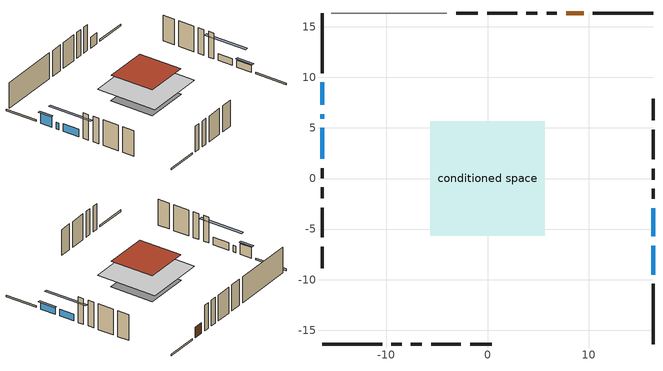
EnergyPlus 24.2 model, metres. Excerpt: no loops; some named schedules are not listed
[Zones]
conditioned space
 floor outside (Floor1 construction): -0.76,-0.76 -0.76,0.76 0.76,0.76 0.76,-0.76 z0
 floor adiabatic (AdiabaticFloorConstruction): -5.66,-5.66 -5.66,5.66 5.66,5.66 5.66,-5.66 z2.44
 floor foundation (Slab1 construction): -4.11,-4.11 -4.11,4.11 4.11,4.11 4.11,-4.11 z0
 wall outside (RimJoist1 construction): 16.37,16.37 10.42,16.37 / -16.37,-16.37 -10.42,-16.37 / -16.37,16.37 -16.37,10.42 / 16.37,-16.37 16.37,-10.42 z0:0.3
 wall outside (AdiabaticWallConstruction 1): 9.5,16.37 7.77,16.37 z0:2.03
 wall outside (AdiabaticWallConstruction): 16.37,-9.5 16.37,-6.66 z0:1.31; -16.37,9.5 -16.37,7.3 z0:2.02; -16.37,6.38 -16.37,5.93 z0:1.22; 16.37,-5.73 16.37,-2.95 z0:1.29; -16.37,5 -16.37,1.96 z0:1.41
 wall outside (Wall1 construction): 6.84,16.37 5.85,16.37 / -9.5,-16.37 -8.5,-16.37 / -16.37,1.03 -16.37,0.04 / 16.37,-2.02 16.37,-1.03 z0:4.88
 wall outside (Wall2 construction): 4.92,16.37 3.85,16.37 / -7.57,-16.37 -6.51,-16.37 / -16.37,-0.89 -16.37,-1.96 / 16.37,-0.1 16.37,0.97 z0:4.88
 wall outside (Wall3 construction): 2.92,16.37 -0.02,16.37 / -5.58,-16.37 -2.64,-16.37 / -16.37,-2.89 -16.37,-5.83 / 16.37,1.89 16.37,4.83 z0:4.88
 wall outside (Wall5 construction): -0.95,16.37 -3.08,16.37 / -1.71,-16.37 0.43,-16.37 / -16.37,-6.75 -16.37,-8.89 / 16.37,5.76 16.37,7.9 z0:4.88
 wall adiabatic (Wall7 construction): -4.01,16.37 -15.44,16.37 z0:4.88
 window (WindowConstruction): 16.37,-9.5 16.37,-6.66 z0:1.31
 window (WindowConstruction 1): -16.37,9.5 -16.37,7.3 z0:2.02
 window (WindowConstruction 4): -16.37,6.37 -16.37,5.93 z0:1.22
 window (WindowConstruction 2): 16.37,-5.73 16.37,-2.95 z0:1.29
 window (WindowConstruction 3): -16.37,5 -16.37,1.96 z0:1.41
 door (Door): 9.5,16.37 7.77,16.37 z0:2.03
 ceiling adiabatic (AdiabaticFloorConstruction): 5.66,-5.66 5.66,5.66 -5.66,5.66 -5.66,-5.66 z2.44
 roof outside (Roof1 construction): -4.04,4.04 -4.04,-4.04 4.04,-4.04 4.04,4.04 z4.88
shading: 16.37,-6.46 16.37,-9.7 16.78,-9.7 16.78,-6.46 z1.51; -16.37,7.1 -16.37,9.7 -16.78,9.7 -16.78,7.1 z2.23; 16.37,-0.31 16.37,-8.37 16.78,-8.37 16.78,-0.31 z3.93; -16.37,-0.68 -16.37,7.64 -16.78,7.64 -16.78,-0.68 z4.04
[Building]
Building 1: Terrain=Suburbs
[Site:Location]
Comox AP_BC: Latitude {deg}=49.72; Longitude {deg}=-124.9; Time Zone {hr}=-8; Elevation {m}=26; Keep Site Location Information=Yes
[Site:GroundTemperature:Shallow]
7.68431, 6.60511, 6.51868, 7.03082, 9.08677, 11.1331, 12.9072, 14.0311, 14.1265, 13.2125, 11.4836, 9.50004
[Site:WaterMainsTemperature]
Calculation Method=Schedule; Temperature Schedule=mains temperature schedule
[Material] Roughness=Rough; Thermal Absorptance=0.9
Name | Thickness {m} | Conductivity {W/m-K} | Density {kg/m3} | Specific Heat {J/kg-K} | Solar Absorptance | Visible Absorptance
asphalt or fiberglass shingles | 0.00635 | 0.162714 | 1121.4 | 1465.45 | 0.4 | 0.4
concrete 4.0 in. | 0.1016 | 1.803125 | 2242.8 | 837.4 | 0.7 | 0.7
door material | 0.04445 | 0.053851 | 512.64 | 1214.23 | 0.7 | 0.7
floor covering | 0.0127 | 9.015625 | 54.468 | 1339.84 | 0.6 | 0.6
floor covering 1 | 0.0127 | 0.0433444 | 54.468 | 1339.84 | 0.6 | 0.6
floor rigid ins; wall rigid ins | 0.512978 | 0.029427 | 32.04 | 1214.23 | 0.7 | 0.7
floor stud and cavity | 0.0889 | 0.256934 | 50.32683 | 1063.81 | 0.7 | 0.7
floor stud and cavity 1 | 0.1397 | 1.75129 | 37.0049 | 1207.88 | 0.7 | 0.7
furniture material conditioned space 1 | 0.1524 | 0.115458 | 640.8 | 1214.23 | 0.6 | 0.6
gypsum board | 0.0127 | 0.160291 | 801 | 837.4 | 0.6 | 0.6
gypsum board 1 | 0.00254 | 0.160291 | 801 | 837.4 | 0.6 | 0.6
osb sheathing 0.5 in. | 0.0127 | 0.115458 | 512.64 | 1214.23 | 0.7 | 0.7
osb sheathing 0.75 in. | 0.01905 | 0.115458 | 512.64 | 1214.23 | 0.7 | 0.7
rim joist stud and cavity | 0.0508 | 0.177588 | 50.32683 | 1063.81 | 0.6 | 0.6
roof stud and cavity | 0.2032 | 0.121482 | 78.34581 | 1123.46 | 0.7 | 0.7
wall stud and cavity | 0.1397 | 0.639871 | 139.0536 | 1170.24 | 0.7 | 0.7
wall stud and cavity 1 | 0.1397 | 0.645074 | 139.0536 | 1170.24 | 0.7 | 0.7
wall stud and cavity 2 | 0.0889 | 0.360069 | 50.32683 | 1063.81 | 0.7 | 0.7
wall stud and cavity 3 | 0.1397 | 0.33197 | 139.0536 | 1170.24 | 0.7 | 0.7
wall stud and cavity 4 | 0.0889 | 0.476294 | 50.32683 | 1063.81 | 0.4 | 0.4
wall stud and cavity 5 | 0.0889 | 0.380278 | 52.3479 | 1209.89 | 0.7 | 0.7
wall stud and cavity 6 | 0.0889 | 0.391764 | 83.0341 | 1211.67 | 0.7 | 0.7
wood siding | 0.0254 | 0.102417 | 544.68 | 1172.36 | 0.4 | 0.4
wood siding 1 | 0.00254 | 0.102417 | 544.68 | 1172.36 | 0.4 | 0.4
wood siding 2; wood siding 3; wood siding 4 | 0.0254 | 0.102417 | 544.68 | 1172.36 | 0.7 | 0.7
[WindowMaterial:SimpleGlazingSystem]
Name | U-Factor {W/m2-K} | Solar Heat Gain Coefficient
WindowMaterial | 2.909975 | 0.68
WindowMaterial 1 | 3.31538 | 0.72
WindowMaterial 2 | 2.91168 | 0.67
WindowMaterial 3 | 3.53228 | 0.71
WindowMaterial 4 | 4.93305 | 0.61
[Construction]
AdiabaticFloorConstruction: floor stud and cavity 1, floor rigid ins, osb sheathing 0.75 in., floor covering 1
AdiabaticWallConstruction: wood siding 3, wall rigid ins, wall stud and cavity 5, gypsum board
AdiabaticWallConstruction 1: wood siding 4, wall rigid ins, wall stud and cavity 5, gypsum board
Door: door material
Floor1 construction: floor stud and cavity, floor covering
furniture construction conditioned space 1: furniture material conditioned space 1
PartitionWallConstruction: gypsum board, wall stud and cavity 6, gypsum board
RimJoist1 construction: wood siding 2, rim joist stud and cavity
Roof1 construction: asphalt or fiberglass shingles, osb sheathing 0.75 in., roof stud and cavity, gypsum board
Slab1 construction: concrete 4.0 in.
Wall1 construction: wood siding, osb sheathing 0.5 in., wall stud and cavity, gypsum board
Wall2 construction: wood siding, osb sheathing 0.5 in., wall stud and cavity 1, gypsum board
Wall3 construction: wood siding 1, wall stud and cavity 2, gypsum board 1
Wall5 construction: wood siding, osb sheathing 0.5 in., wall stud and cavity 3, gypsum board
Wall7 construction: wall stud and cavity 4, gypsum board 1
WindowConstruction: WindowMaterial
WindowConstruction 1: WindowMaterial 1
WindowConstruction 2: WindowMaterial 2
WindowConstruction 3: WindowMaterial 3
WindowConstruction 4: WindowMaterial 4
[Zone]
conditioned space: Multiplier=1; Volume {m3}=331.4; Part of Total Floor Area=Yes
[Space]
conditioned space 1: Zone=conditioned space; Volume {m3}=331.4
[SurfaceProperty:ExposedFoundationPerimeter]
Slab1: Exposed Perimeter Calculation Method=TotalExposedPerimeter; Total Exposed Perimeter {m}=24.384
[InternalMass] Zone or ZoneList=conditioned space; Space or SpaceList=conditioned space 1
Name | Construction | Surface Area {m2}
furniture mass conditioned space 1 | furniture construction conditioned space 1 | 79.1799
partition wall mass | PartitionWallConstruction | 197.95
[Lights]
interior lighting: Zone or ZoneList or Space or SpaceList=conditioned space 1; Schedule=interior lighting schedule; Design Level Calculation Method=LightingLevel; Lighting Level {W}=343.2; Return Air Fraction=0; Fraction Radiant=0.6; Fraction Visible=0.2; Fraction Replaceable=1
[People]
occupants: Zone or ZoneList or Space or SpaceList=conditioned space 1; Number of People Schedule=occupants schedule; Number of People Calculation Method=People; Number of People=3; Fraction Radiant=0.314171; Sensible Heat Fraction=0.56303; Activity Level Schedule=occupants activity schedule; Carbon Dioxide Generation Rate {m3/s-W}=0; Enable ASHRAE 55 Comfort Warnings=No; Mean Radiant Temperature Calculation Type=EnclosureAveraged
[ElectricEquipment] Zone or ZoneList or Space or SpaceList=conditioned space 1; Design Level Calculation Method=EquipmentLevel
Name | Schedule | Design Level {W} | Fraction Latent | Fraction Radiant | Fraction Lost
clothes dryer | clothes dryer schedule | 140.772 | 0.015 | 0.081 | 0.85
clothes washer | clothes washer schedule | 32.1985 | 0.03 | 0.162 | 0.7
cooking range | cooking range schedule | 208.969 | 0.08 | 0.432 | 0.2
dishwasher | dishwasher schedule | 66.8632 | 0.3 | 0.18 | 0.4
fridge | fridge schedule | 72.9452 | 0 | 0.6 | 0
mech vent house fan | mech vent house fan schedule | 0 | 0 | 0 | 1
mech vent house fan cfis | mech vent house fan cfis schedule | 0 | 0 | 0 | 0
misc plug loads | misc plug loads schedule | 494.7 | 0.045 | 0.513 | 0.1
whole house fan | Always On Discrete | 0 | 0 | 0 | 1
[OtherEquipment] Zone or ZoneList or Space or SpaceList=conditioned space 1; Design Level Calculation Method=EquipmentLevel
Name | Fuel Type | Schedule | Design Level {W} | Fraction Latent | Fraction Radiant | Fraction Lost
clothes dryer 1 | Electricity | clothes dryer schedule | 0 | 0.015 | 0.081 | 0.85
cooking range 1 | Electricity | cooking range schedule | 0 | 0.08 | 0.432 | 0.2
general water use latent | None | general water use schedule | 59.3978 | 1 | 0 | 0
general water use sensible | None | general water use schedule | -58.539 | 0 | 0.6 | 0
mech vent house fan latent load | None | Always On Discrete | 0 | 1 | 0 | 0
mech vent house fan sensible load | None | Always On Discrete | 0 | 0 | 0 | 0
water heater energy adjustment1 | Electricity | Always On Discrete | 0.01 | 0 | 0 | 1
[ZoneInfiltration:DesignFlowRate] Zone or ZoneList or Space or SpaceList=conditioned space 1; Schedule=Always On Discrete; Design Flow Rate Calculation Method=Flow/Zone; Design Flow Rate {m3/s}=0
infil flow; natural vent flow; whole house fan flow
[Foundation:Kiva]
Foundation Kiva 1: Initial Indoor Air Temperature {C}=18; Wall Height Above Grade {m}=0.1016; Wall Depth Below Slab {m}=0.2032
[Foundation:Kiva:Settings]
Soil Conductivity {W/m-K}=0.849921; Soil Density {kg/m3}=1842.3; Soil Specific Heat {J/kg-K}=418.7; Ground Solar Absorptivity=0.9; Ground Thermal Absorptivity=0.9; Ground Surface Roughness {m}=0.03; Far-Field Width {m}=40; Deep-Ground Boundary Condition=ZeroFlux; Deep-Ground Depth {m}=40; Minimum Cell Dimension {m}=0.2; Maximum Cell Growth Coefficient=3; Simulation Timestep=Timestep
[Exterior:Lights]
exterior lighting: Schedule=exterior lighting schedule; Design Level {W}=75.6
[Schedule:Day:Interval]
interior lighting schedule day: No, 01:00, 0.108182, 04:00, 0.0901515, 05:00, 0.0991667, 06:00, 0.162273, 07:00, 0.270455, 08:00, 0.342576, 10:00, 0.369621, 11:00, 0.351591, 12:00, 0.333561, 13:00, 0.324545, 14:00, 0.31553, 15:00, 0.333561, 16:00, 0.369621, 17:00, 0.450758, 18:00, 0.585985, 19:00, 0.775303, 20:00, 0.955606, 21:00, 0.991667, 22:00, 0.712197, 23:00, 0.360606, 24:00, 0.162273
interior lighting schedule day 1: No, 01:00, 0.100909, 04:00, 0.0840909, 05:00, 0.0925, 06:00, 0.151364, 07:00, 0.252273, 08:00, 0.319545, 10:00, 0.344773, 11:00, 0.327955, 12:00, 0.311136, 13:00, 0.302727, 14:00, 0.294318, 15:00, 0.311136, 16:00, 0.344773, 17:00, 0.420455, 18:00, 0.546591, 19:00, 0.723182, 20:00, 0.891364, 21:00, 0.925, 22:00, 0.664318, 23:00, 0.336364, 24:00, 0.151364
interior lighting schedule day 2: No, 01:00, 0.0927273, 04:00, 0.0772727, 05:00, 0.085, 06:00, 0.139091, 07:00, 0.231818, 08:00, 0.293636, 10:00, 0.316818, 11:00, 0.301364, 12:00, 0.285909, 13:00, 0.278182, 14:00, 0.270455, 15:00, 0.285909, 16:00, 0.316818, 17:00, 0.386364, 18:00, 0.502273, 19:00, 0.664545, 20:00, 0.819091, 21:00, 0.85, 22:00, 0.610455, 23:00, 0.309091, 24:00, 0.139091
interior lighting schedule day 3: No, 01:00, 0.0845455, 04:00, 0.0704545, 05:00, 0.0775, 06:00, 0.126818, 07:00, 0.211364, 08:00, 0.267727, 10:00, 0.288864, 11:00, 0.274773, 12:00, 0.260682, 13:00, 0.253636, 14:00, 0.246591, 15:00, 0.260682, 16:00, 0.288864, 17:00, 0.352273, 18:00, 0.457955, 19:00, 0.605909, 20:00, 0.746818, 21:00, 0.775, 22:00, 0.556591, 23:00, 0.281818, 24:00, 0.126818
interior lighting schedule day 4: No, 01:00, 0.0763636, 04:00, 0.0636364, 05:00, 0.07, 06:00, 0.114545, 07:00, 0.190909, 08:00, 0.241818, 10:00, 0.260909, 11:00, 0.248182, 12:00, 0.235455, 13:00, 0.229091, 14:00, 0.222727, 15:00, 0.235455, 16:00, 0.260909, 17:00, 0.318182, 18:00, 0.413636, 19:00, 0.547273, 20:00, 0.674545, 21:00, 0.7, 22:00, 0.502727, 23:00, 0.254545, 24:00, 0.114545
interior lighting schedule day 5: No, 01:00, 0.0727273, 04:00, 0.0606061, 05:00, 0.0666667, 06:00, 0.109091, 07:00, 0.181818, 08:00, 0.230303, 10:00, 0.248485, 11:00, 0.236364, 12:00, 0.224242, 13:00, 0.218182, 14:00, 0.212121, 15:00, 0.224242, 16:00, 0.248485, 17:00, 0.30303, 18:00, 0.393939, 19:00, 0.521212, 20:00, 0.642424, 21:00, 0.666667, 22:00, 0.478788, 23:00, 0.242424, 24:00, 0.109091
interior lighting schedule day 6: No, 01:00, 0.0745455, 04:00, 0.0621212, 05:00, 0.0683333, 06:00, 0.111818, 07:00, 0.186364, 08:00, 0.236061, 10:00, 0.254697, 11:00, 0.242273, 12:00, 0.229848, 13:00, 0.223636, 14:00, 0.217424, 15:00, 0.229848, 16:00, 0.254697, 17:00, 0.310606, 18:00, 0.403788, 19:00, 0.534242, 20:00, 0.658485, 21:00, 0.683333, 22:00, 0.490758, 23:00, 0.248485, 24:00, 0.111818
interior lighting schedule default day: No, 24:00, 0
[Schedule:Week:Daily]
interior lighting schedule Week Rule - Jan1-Jan27: interior lighting schedule day, interior lighting schedule day, interior lighting schedule day, interior lighting schedule day, interior lighting schedule day, interior lighting schedule day, interior lighting schedule day, interior lighting schedule default day, interior lighting schedule default day, interior lighting schedule default day, interior lighting schedule default day, interior lighting schedule default day
interior lighting schedule Week Rule - Jan28-Feb3: interior lighting schedule day, interior lighting schedule day, interior lighting schedule day, interior lighting schedule day, interior lighting schedule day 1, interior lighting schedule day 1, interior lighting schedule day 1, interior lighting schedule default day, interior lighting schedule default day, interior lighting schedule default day, interior lighting schedule default day, interior lighting schedule default day
interior lighting schedule Week Rule - Feb4-Feb24: interior lighting schedule day 1, interior lighting schedule day 1, interior lighting schedule day 1, interior lighting schedule day 1, interior lighting schedule day 1, interior lighting schedule day 1, interior lighting schedule day 1, interior lighting schedule default day, interior lighting schedule default day, interior lighting schedule default day, interior lighting schedule default day, interior lighting schedule default day
interior lighting schedule Week Rule - Feb25-Mar3: interior lighting schedule day 1, interior lighting schedule day 1, interior lighting schedule day 1, interior lighting schedule day 1, interior lighting schedule day 2, interior lighting schedule day 2, interior lighting schedule day 2, interior lighting schedule default day, interior lighting schedule default day, interior lighting schedule default day, interior lighting schedule default day, interior lighting schedule default day
interior lighting schedule Week Rule - Mar4-Mar31: interior lighting schedule day 2, interior lighting schedule day 2, interior lighting schedule day 2, interior lighting schedule day 2, interior lighting schedule day 2, interior lighting schedule day 2, interior lighting schedule day 2, interior lighting schedule default day, interior lighting schedule default day, interior lighting schedule default day, interior lighting schedule default day, interior lighting schedule default day
interior lighting schedule Week Rule - Apr1-Apr28: interior lighting schedule day 3, interior lighting schedule day 3, interior lighting schedule day 3, interior lighting schedule day 3, interior lighting schedule day 3, interior lighting schedule day 3, interior lighting schedule day 3, interior lighting schedule default day, interior lighting schedule default day, interior lighting schedule default day, interior lighting schedule default day, interior lighting schedule default day
interior lighting schedule Week Rule - Apr29-May5: interior lighting schedule day 3, interior lighting schedule day 3, interior lighting schedule day 4, interior lighting schedule day 4, interior lighting schedule day 4, interior lighting schedule day 4, interior lighting schedule day 4, interior lighting schedule default day, interior lighting schedule default day, interior lighting schedule default day, interior lighting schedule default day, interior lighting schedule default day
interior lighting schedule Week Rule - May6-May26: interior lighting schedule day 4, interior lighting schedule day 4, interior lighting schedule day 4, interior lighting schedule day 4, interior lighting schedule day 4, interior lighting schedule day 4, interior lighting schedule day 4, interior lighting schedule default day, interior lighting schedule default day, interior lighting schedule default day, interior lighting schedule default day, interior lighting schedule default day
interior lighting schedule Week Rule - May27-Jun2: interior lighting schedule day 4, interior lighting schedule day 4, interior lighting schedule day 4, interior lighting schedule day 4, interior lighting schedule day 4, interior lighting schedule day 5, interior lighting schedule day 5, interior lighting schedule default day, interior lighting schedule default day, interior lighting schedule default day, interior lighting schedule default day, interior lighting schedule default day
interior lighting schedule Week Rule - Jun3-Jun30: interior lighting schedule day 5, interior lighting schedule day 5, interior lighting schedule day 5, interior lighting schedule day 5, interior lighting schedule day 5, interior lighting schedule day 5, interior lighting schedule day 5, interior lighting schedule default day, interior lighting schedule default day, interior lighting schedule default day, interior lighting schedule default day, interior lighting schedule default day
interior lighting schedule Week Rule - Jul1-Jul28: interior lighting schedule day 6, interior lighting schedule day 6, interior lighting schedule day 6, interior lighting schedule day 6, interior lighting schedule day 6, interior lighting schedule day 6, interior lighting schedule day 6, interior lighting schedule default day, interior lighting schedule default day, interior lighting schedule default day, interior lighting schedule default day, interior lighting schedule default day
interior lighting schedule Week Rule - Jul29-Aug4: interior lighting schedule day 6, interior lighting schedule day 6, interior lighting schedule day 6, interior lighting schedule day 7, interior lighting schedule day 7, interior lighting schedule day 7, interior lighting schedule day 7, interior lighting schedule default day, interior lighting schedule default day, interior lighting schedule default day, interior lighting schedule default day, interior lighting schedule default day
interior lighting schedule Week Rule - Aug5-Aug25: interior lighting schedule day 7, interior lighting schedule day 7, interior lighting schedule day 7, interior lighting schedule day 7, interior lighting schedule day 7, interior lighting schedule day 7, interior lighting schedule day 7, interior lighting schedule default day, interior lighting schedule default day, interior lighting schedule default day, interior lighting schedule default day, interior lighting schedule default day
interior lighting schedule Week Rule - Aug26-Sep1: interior lighting schedule day 7, interior lighting schedule day 7, interior lighting schedule day 7, interior lighting schedule day 7, interior lighting schedule day 7, interior lighting schedule day 7, interior lighting schedule day 8, interior lighting schedule default day, interior lighting schedule default day, interior lighting schedule default day, interior lighting schedule default day, interior lighting schedule default day
interior lighting schedule Week Rule - Sep2-Sep29: interior lighting schedule day 8, interior lighting schedule day 8, interior lighting schedule day 8, interior lighting schedule day 8, interior lighting schedule day 8, interior lighting schedule day 8, interior lighting schedule day 8, interior lighting schedule default day, interior lighting schedule default day, interior lighting schedule default day, interior lighting schedule default day, interior lighting schedule default day
interior lighting schedule Week Rule - Sep30-Oct6: interior lighting schedule day 8, interior lighting schedule day 9, interior lighting schedule day 9, interior lighting schedule day 9, interior lighting schedule day 9, interior lighting schedule day 9, interior lighting schedule day 9, interior lighting schedule default day, interior lighting schedule default day, interior lighting schedule default day, interior lighting schedule default day, interior lighting schedule default day
interior lighting schedule Week Rule - Oct7-Oct27: interior lighting schedule day 9, interior lighting schedule day 9, interior lighting schedule day 9, interior lighting schedule day 9, interior lighting schedule day 9, interior lighting schedule day 9, interior lighting schedule day 9, interior lighting schedule default day, interior lighting schedule default day, interior lighting schedule default day, interior lighting schedule default day, interior lighting schedule default day
interior lighting schedule Week Rule - Oct28-Nov3: interior lighting schedule day 9, interior lighting schedule day 9, interior lighting schedule day 9, interior lighting schedule day 9, interior lighting schedule day 10, interior lighting schedule day 10, interior lighting schedule day 10, interior lighting schedule default day, interior lighting schedule default day, interior lighting schedule default day, interior lighting schedule default day, interior lighting schedule default day
interior lighting schedule Week Rule - Nov4-Nov24: interior lighting schedule day 10, interior lighting schedule day 10, interior lighting schedule day 10, interior lighting schedule day 10, interior lighting schedule day 10, interior lighting schedule day 10, interior lighting schedule day 10, interior lighting schedule default day, interior lighting schedule default day, interior lighting schedule default day, interior lighting schedule default day, interior lighting schedule default day
interior lighting schedule Week Rule - Nov25-Dec1: interior lighting schedule day 10, interior lighting schedule day 10, interior lighting schedule day 10, interior lighting schedule day 10, interior lighting schedule day 10, interior lighting schedule day 10, interior lighting schedule day 11, interior lighting schedule default day, interior lighting schedule default day, interior lighting schedule default day, interior lighting schedule default day, interior lighting schedule default day
interior lighting schedule Week Rule - Dec2-Dec31: interior lighting schedule day 11, interior lighting schedule day 11, interior lighting schedule day 11, interior lighting schedule day 11, interior lighting schedule day 11, interior lighting schedule day 11, interior lighting schedule day 11, interior lighting schedule default day, interior lighting schedule default day, interior lighting schedule default day, interior lighting schedule default day, interior lighting schedule default day
occupants schedule Week Rule - Jan1-Dec31: occupants schedule day, occupants schedule day, occupants schedule day, occupants schedule day, occupants schedule day, occupants schedule day, occupants schedule day, occupants schedule default day, occupants schedule default day, occupants schedule default day, occupants schedule default day, occupants schedule default day
clothes dryer schedule Week Rule - Jan1-Dec31: clothes dryer schedule day, clothes dryer schedule day, clothes dryer schedule day, clothes dryer schedule day, clothes dryer schedule day, clothes dryer schedule day, clothes dryer schedule day, clothes dryer schedule default day, clothes dryer schedule default day, clothes dryer schedule default day, clothes dryer schedule default day, clothes dryer schedule default day
clothes washer schedule Week Rule - Jan1-Dec31: clothes washer schedule day, clothes washer schedule day, clothes washer schedule day, clothes washer schedule day, clothes washer schedule day, clothes washer schedule day, clothes washer schedule day, clothes washer schedule default day, clothes washer schedule default day, clothes washer schedule default day, clothes washer schedule default day, clothes washer schedule default day
cooking range schedule Week Rule - Jan1-Dec31: cooking range schedule day, cooking range schedule day, cooking range schedule day, cooking range schedule day, cooking range schedule day, cooking range schedule day, cooking range schedule day, cooking range schedule default day, cooking range schedule default day, cooking range schedule default day, cooking range schedule default day, cooking range schedule default day
dishwasher schedule Week Rule - Jan1-Dec31: dishwasher schedule day, dishwasher schedule day, dishwasher schedule day, dishwasher schedule day, dishwasher schedule day, dishwasher schedule day, dishwasher schedule day, dishwasher schedule default day, dishwasher schedule default day, dishwasher schedule default day, dishwasher schedule default day, dishwasher schedule default day
misc plug loads schedule Week Rule - Jan1-Dec31: misc plug loads schedule day, misc plug loads schedule day, misc plug loads schedule day, misc plug loads schedule day, misc plug loads schedule day, misc plug loads schedule day, misc plug loads schedule day, misc plug loads schedule default day, misc plug loads schedule default day, misc plug loads schedule default day, misc plug loads schedule default day, misc plug loads schedule default day
general water use schedule Week Rule - Jan1-Dec31: general water use schedule day, general water use schedule day, general water use schedule day, general water use schedule day, general water use schedule day, general water use schedule day, general water use schedule day, general water use schedule default day, general water use schedule default day, general water use schedule default day, general water use schedule default day, general water use schedule default day
exterior lighting schedule Week Rule - Jan1-Jan27: exterior lighting schedule day, exterior lighting schedule day, exterior lighting schedule day, exterior lighting schedule day, exterior lighting schedule day, exterior lighting schedule day, exterior lighting schedule day, exterior lighting schedule default day, exterior lighting schedule default day, exterior lighting schedule default day, exterior lighting schedule default day, exterior lighting schedule default day
exterior lighting schedule Week Rule - Jan28-Feb3: exterior lighting schedule day, exterior lighting schedule day, exterior lighting schedule day, exterior lighting schedule day, exterior lighting schedule day 1, exterior lighting schedule day 1, exterior lighting schedule day 1, exterior lighting schedule default day, exterior lighting schedule default day, exterior lighting schedule default day, exterior lighting schedule default day, exterior lighting schedule default day
exterior lighting schedule Week Rule - Feb4-Feb24: exterior lighting schedule day 1, exterior lighting schedule day 1, exterior lighting schedule day 1, exterior lighting schedule day 1, exterior lighting schedule day 1, exterior lighting schedule day 1, exterior lighting schedule day 1, exterior lighting schedule default day, exterior lighting schedule default day, exterior lighting schedule default day, exterior lighting schedule default day, exterior lighting schedule default day
exterior lighting schedule Week Rule - Feb25-Mar3: exterior lighting schedule day 1, exterior lighting schedule day 1, exterior lighting schedule day 1, exterior lighting schedule day 1, exterior lighting schedule day 2, exterior lighting schedule day 2, exterior lighting schedule day 2, exterior lighting schedule default day, exterior lighting schedule default day, exterior lighting schedule default day, exterior lighting schedule default day, exterior lighting schedule default day
exterior lighting schedule Week Rule - Mar4-Mar31: exterior lighting schedule day 2, exterior lighting schedule day 2, exterior lighting schedule day 2, exterior lighting schedule day 2, exterior lighting schedule day 2, exterior lighting schedule day 2, exterior lighting schedule day 2, exterior lighting schedule default day, exterior lighting schedule default day, exterior lighting schedule default day, exterior lighting schedule default day, exterior lighting schedule default day
exterior lighting schedule Week Rule - Apr1-Apr28: exterior lighting schedule day 3, exterior lighting schedule day 3, exterior lighting schedule day 3, exterior lighting schedule day 3, exterior lighting schedule day 3, exterior lighting schedule day 3, exterior lighting schedule day 3, exterior lighting schedule default day, exterior lighting schedule default day, exterior lighting schedule default day, exterior lighting schedule default day, exterior lighting schedule default day
exterior lighting schedule Week Rule - Apr29-May5: exterior lighting schedule day 3, exterior lighting schedule day 3, exterior lighting schedule day 4, exterior lighting schedule day 4, exterior lighting schedule day 4, exterior lighting schedule day 4, exterior lighting schedule day 4, exterior lighting schedule default day, exterior lighting schedule default day, exterior lighting schedule default day, exterior lighting schedule default day, exterior lighting schedule default day
exterior lighting schedule Week Rule - May6-May26: exterior lighting schedule day 4, exterior lighting schedule day 4, exterior lighting schedule day 4, exterior lighting schedule day 4, exterior lighting schedule day 4, exterior lighting schedule day 4, exterior lighting schedule day 4, exterior lighting schedule default day, exterior lighting schedule default day, exterior lighting schedule default day, exterior lighting schedule default day, exterior lighting schedule default day
exterior lighting schedule Week Rule - May27-Jun2: exterior lighting schedule day 4, exterior lighting schedule day 4, exterior lighting schedule day 4, exterior lighting schedule day 4, exterior lighting schedule day 4, exterior lighting schedule day 5, exterior lighting schedule day 5, exterior lighting schedule default day, exterior lighting schedule default day, exterior lighting schedule default day, exterior lighting schedule default day, exterior lighting schedule default day
exterior lighting schedule Week Rule - Jun3-Jun30: exterior lighting schedule day 5, exterior lighting schedule day 5, exterior lighting schedule day 5, exterior lighting schedule day 5, exterior lighting schedule day 5, exterior lighting schedule day 5, exterior lighting schedule day 5, exterior lighting schedule default day, exterior lighting schedule default day, exterior lighting schedule default day, exterior lighting schedule default day, exterior lighting schedule default day
exterior lighting schedule Week Rule - Jul1-Jul28: exterior lighting schedule day 6, exterior lighting schedule day 6, exterior lighting schedule day 6, exterior lighting schedule day 6, exterior lighting schedule day 6, exterior lighting schedule day 6, exterior lighting schedule day 6, exterior lighting schedule default day, exterior lighting schedule default day, exterior lighting schedule default day, exterior lighting schedule default day, exterior lighting schedule default day
exterior lighting schedule Week Rule - Jul29-Aug4: exterior lighting schedule day 6, exterior lighting schedule day 6, exterior lighting schedule day 6, exterior lighting schedule day 7, exterior lighting schedule day 7, exterior lighting schedule day 7, exterior lighting schedule day 7, exterior lighting schedule default day, exterior lighting schedule default day, exterior lighting schedule default day, exterior lighting schedule default day, exterior lighting schedule default day
exterior lighting schedule Week Rule - Aug5-Aug25: exterior lighting schedule day 7, exterior lighting schedule day 7, exterior lighting schedule day 7, exterior lighting schedule day 7, exterior lighting schedule day 7, exterior lighting schedule day 7, exterior lighting schedule day 7, exterior lighting schedule default day, exterior lighting schedule default day, exterior lighting schedule default day, exterior lighting schedule default day, exterior lighting schedule default day
exterior lighting schedule Week Rule - Aug26-Sep1: exterior lighting schedule day 7, exterior lighting schedule day 7, exterior lighting schedule day 7, exterior lighting schedule day 7, exterior lighting schedule day 7, exterior lighting schedule day 7, exterior lighting schedule day 8, exterior lighting schedule default day, exterior lighting schedule default day, exterior lighting schedule default day, exterior lighting schedule default day, exterior lighting schedule default day
exterior lighting schedule Week Rule - Sep2-Sep29: exterior lighting schedule day 8, exterior lighting schedule day 8, exterior lighting schedule day 8, exterior lighting schedule day 8, exterior lighting schedule day 8, exterior lighting schedule day 8, exterior lighting schedule day 8, exterior lighting schedule default day, exterior lighting schedule default day, exterior lighting schedule default day, exterior lighting schedule default day, exterior lighting schedule default day
exterior lighting schedule Week Rule - Sep30-Oct6: exterior lighting schedule day 8, exterior lighting schedule day 9, exterior lighting schedule day 9, exterior lighting schedule day 9, exterior lighting schedule day 9, exterior lighting schedule day 9, exterior lighting schedule day 9, exterior lighting schedule default day, exterior lighting schedule default day, exterior lighting schedule default day, exterior lighting schedule default day, exterior lighting schedule default day
exterior lighting schedule Week Rule - Oct7-Oct27: exterior lighting schedule day 9, exterior lighting schedule day 9, exterior lighting schedule day 9, exterior lighting schedule day 9, exterior lighting schedule day 9, exterior lighting schedule day 9, exterior lighting schedule day 9, exterior lighting schedule default day, exterior lighting schedule default day, exterior lighting schedule default day, exterior lighting schedule default day, exterior lighting schedule default day
exterior lighting schedule Week Rule - Oct28-Nov3: exterior lighting schedule day 9, exterior lighting schedule day 9, exterior lighting schedule day 9, exterior lighting schedule day 9, exterior lighting schedule day 10, exterior lighting schedule day 10, exterior lighting schedule day 10, exterior lighting schedule default day, exterior lighting schedule default day, exterior lighting schedule default day, exterior lighting schedule default day, exterior lighting schedule default day
exterior lighting schedule Week Rule - Nov4-Nov24: exterior lighting schedule day 10, exterior lighting schedule day 10, exterior lighting schedule day 10, exterior lighting schedule day 10, exterior lighting schedule day 10, exterior lighting schedule day 10, exterior lighting schedule day 10, exterior lighting schedule default day, exterior lighting schedule default day, exterior lighting schedule default day, exterior lighting schedule default day, exterior lighting schedule default day
exterior lighting schedule Week Rule - Nov25-Dec1: exterior lighting schedule day 10, exterior lighting schedule day 10, exterior lighting schedule day 10, exterior lighting schedule day 10, exterior lighting schedule day 10, exterior lighting schedule day 10, exterior lighting schedule day 11, exterior lighting schedule default day, exterior lighting schedule default day, exterior lighting schedule default day, exterior lighting schedule default day, exterior lighting schedule default day
exterior lighting schedule Week Rule - Dec2-Dec31: exterior lighting schedule day 11, exterior lighting schedule day 11, exterior lighting schedule day 11, exterior lighting schedule day 11, exterior lighting schedule day 11, exterior lighting schedule day 11, exterior lighting schedule day 11, exterior lighting schedule default day, exterior lighting schedule default day, exterior lighting schedule default day, exterior lighting schedule default day, exterior lighting schedule default day
[Schedule:Year]
interior lighting schedule: interior lighting schedule Week Rule - Jan1-Jan27, 1, 1, 1, 27, interior lighting schedule Week Rule - Jan28-Feb3, 1, 28, 2, 3, interior lighting schedule Week Rule - Feb4-Feb24, 2, 4, 2, 24, interior lighting schedule Week Rule - Feb25-Mar3, 2, 25, 3, 3, interior lighting schedule Week Rule - Mar4-Mar31, 3, 4, 3, 31, interior lighting schedule Week Rule - Apr1-Apr28, 4, 1, 4, 28, interior lighting schedule Week Rule - Apr29-May5, 4, 29, 5, 5, interior lighting schedule Week Rule - May6-May26, 5, 6, 5, 26, interior lighting schedule Week Rule - May27-Jun2, 5, 27, 6, 2, interior lighting schedule Week Rule - Jun3-Jun30, 6, 3, 6, 30, interior lighting schedule Week Rule - Jul1-Jul28, 7, 1, 7, 28, interior lighting schedule Week Rule - Jul29-Aug4, 7, 29, 8, 4, interior lighting schedule Week Rule - Aug5-Aug25, 8, 5, 8, 25, interior lighting schedule Week Rule - Aug26-Sep1, 8, 26, 9, 1, interior lighting schedule Week Rule - Sep2-Sep29, 9, 2, 9, 29, interior lighting schedule Week Rule - Sep30-Oct6, 9, 30, 10, 6, interior lighting schedule Week Rule - Oct7-Oct27, 10, 7, 10, 27, interior lighting schedule Week Rule - Oct28-Nov3, 10, 28, 11, 3, interior lighting schedule Week Rule - Nov4-Nov24, 11, 4, 11, 24, interior lighting schedule Week Rule - Nov25-Dec1, 11, 25, 12, 1, interior lighting schedule Week Rule - Dec2-Dec31, 12, 2, 12, 31
occupants schedule: occupants schedule Week Rule - Jan1-Dec31, 1, 1, 12, 31
clothes dryer schedule: clothes dryer schedule Week Rule - Jan1-Dec31, 1, 1, 12, 31
clothes washer schedule: clothes washer schedule Week Rule - Jan1-Dec31, 1, 1, 12, 31
cooking range schedule: cooking range schedule Week Rule - Jan1-Dec31, 1, 1, 12, 31
dishwasher schedule: dishwasher schedule Week Rule - Jan1-Dec31, 1, 1, 12, 31
misc plug loads schedule: misc plug loads schedule Week Rule - Jan1-Dec31, 1, 1, 12, 31
general water use schedule: general water use schedule Week Rule - Jan1-Dec31, 1, 1, 12, 31
exterior lighting schedule: exterior lighting schedule Week Rule - Jan1-Jan27, 1, 1, 1, 27, exterior lighting schedule Week Rule - Jan28-Feb3, 1, 28, 2, 3, exterior lighting schedule Week Rule - Feb4-Feb24, 2, 4, 2, 24, exterior lighting schedule Week Rule - Feb25-Mar3, 2, 25, 3, 3, exterior lighting schedule Week Rule - Mar4-Mar31, 3, 4, 3, 31, exterior lighting schedule Week Rule - Apr1-Apr28, 4, 1, 4, 28, exterior lighting schedule Week Rule - Apr29-May5, 4, 29, 5, 5, exterior lighting schedule Week Rule - May6-May26, 5, 6, 5, 26, exterior lighting schedule Week Rule - May27-Jun2, 5, 27, 6, 2, exterior lighting schedule Week Rule - Jun3-Jun30, 6, 3, 6, 30, exterior lighting schedule Week Rule - Jul1-Jul28, 7, 1, 7, 28, exterior lighting schedule Week Rule - Jul29-Aug4, 7, 29, 8, 4, exterior lighting schedule Week Rule - Aug5-Aug25, 8, 5, 8, 25, exterior lighting schedule Week Rule - Aug26-Sep1, 8, 26, 9, 1, exterior lighting schedule Week Rule - Sep2-Sep29, 9, 2, 9, 29, exterior lighting schedule Week Rule - Sep30-Oct6, 9, 30, 10, 6, exterior lighting schedule Week Rule - Oct7-Oct27, 10, 7, 10, 27, exterior lighting schedule Week Rule - Oct28-Nov3, 10, 28, 11, 3, exterior lighting schedule Week Rule - Nov4-Nov24, 11, 4, 11, 24, exterior lighting schedule Week Rule - Nov25-Dec1, 11, 25, 12, 1, exterior lighting schedule Week Rule - Dec2-Dec31, 12, 2, 12, 31
[Schedule:Constant]
Name | Hourly Value
occupants activity schedule | 117.228
fridge schedule | 0
mech vent house fan schedule; mech vent house fan cfis schedule; Always On Discrete | 1
[Schedule:Compact]
mains temperature schedule: Through: 01/01, For: AllDays, Until: 24:00, 11.0622, Through: 01/02, For: AllDays, Until: 24:00, 11.025, Through: 01/03, For: AllDays, Until: 24:00, 10.9883, Through: 01/04, For: AllDays, Until: 24:00, 10.9522, Through: 01/05, For: AllDays, Until: 24:00, 10.9172, Through: 01/06, For: AllDays, Until: 24:00, 10.8828, Through: 01/07, For: AllDays, Until: 24:00, 10.8494, Through: 01/08, For: AllDays, Until: 24:00, 10.8167, Through: 01/09, For: AllDays, Until: 24:00, 10.7844, Through: 01/10, For: AllDays, Until: 24:00, 10.7533, Through: 01/11, For: AllDays, Until: 24:00, 10.7228, Through: 01/12, For: AllDays, Until: 24:00, 10.6933, Through: 01/13, For: AllDays, Until: 24:00, 10.6644, Through: 01/14, For: AllDays, Until: 24:00, 10.6367, Through: 01/15, For: AllDays, Until: 24:00, 10.6094, Through: 01/16, For: AllDays, Until: 24:00, 10.5833, Through: 01/17, For: AllDays, Until: 24:00, 10.5578, Through: 01/18, For: AllDays, Until: 24:00, 10.5333, Through: 01/19, For: AllDays, Until: 24:00, 10.51, Through: 01/20, For: AllDays, Until: 24:00, 10.4872, Through: 01/21, For: AllDays, Until: 24:00, 10.465, Through: 01/22, For: AllDays, Until: 24:00, 10.4439, Through: 01/23, For: AllDays, Until: 24:00, 10.4239, Through: 01/24, For: AllDays, Until: 24:00, 10.405, Through: 01/25, For: AllDays, Until: 24:00, 10.3867, Through: 01/26, For: AllDays, Until: 24:00, 10.3694, Through: 01/27, For: AllDays, Until: 24:00, 10.3528, Through: 01/28, For: AllDays, Until: 24:00, 10.3372, Through: 01/29, For: AllDays, Until: 24:00, 10.3228, Through: 01/30, For: AllDays, Until: 24:00, 10.3094, Through: 01/31, For: AllDays, Until: 24:00, 10.2967, Through: 02/01, For: AllDays, Until: 24:00, 10.285, Through: 02/02, For: AllDays, Until: 24:00, 10.2739, Through: 02/03, For: AllDays, Until: 24:00, 10.2644, Through: 02/04, For: AllDays, Until: 24:00, 10.2556, Through: 02/05, For: AllDays, Until: 24:00, 10.2472, Through: 02/06, For: AllDays, Until: 24:00, 10.2406, Through: 02/07, For: AllDays, Until: 24:00, 10.2344, Through: 02/08, For: AllDays, Until: 24:00, 10.2294, Through: 02/09, For: AllDays, Until: 24:00, 10.225, Through: 02/10, For: AllDays, Until: 24:00, 10.2222, Through: 02/11, For: AllDays, Until: 24:00, 10.22, Through: 02/12, For: AllDays, Until: 24:00, 10.2189, Through: 02/13, For: AllDays, Until: 24:00, 10.2183, Through: 02/14, For: AllDays, Until: 24:00, 10.2194, Through: 02/15, For: AllDays, Until: 24:00, 10.2211, Through: 02/16, For: AllDays, Until: 24:00, 10.2239, Through: 02/17, For: AllDays, Until: 24:00, 10.2272, Through: 02/18, For: AllDays, Until: 24:00, 10.2322, Through: 02/19, For: AllDays, Until: 24:00, 10.2378, Through: 02/20, For: AllDays, Until: 24:00, 10.2439, Through: 02/21, For: AllDays, Until: 24:00, 10.2517, Through: 02/22, For: AllDays, Until: 24:00, 10.26, Through: 02/23, For: AllDays, Until: 24:00, 10.2694, Through: 02/24, For: AllDays, Until: 24:00, 10.28, Through: 02/25, For: AllDays, Until: 24:00, 10.2911, Through: 02/26, For: AllDays, Until: 24:00, 10.3033, Through: 02/27, For: AllDays, Until: 24:00, 10.3167, Through: 02/28, For: AllDays, Until: 24:00, 10.3306, Through: 03/01, For: AllDays, Until: 24:00, 10.3456, Through: 03/02, For: AllDays, Until: 24:00, 10.3617, Through: 03/03, For: AllDays, Until: 24:00, 10.3783, Through: 03/04, For: AllDays, Until: 24:00, 10.3961, Through: 03/05, For: AllDays, Until: 24:00, 10.415, Through: 03/06, For: AllDays, Until: 24:00, 10.435, Through: 03/07, For: AllDays, Until: 24:00, 10.4556, Through: 03/08, For: AllDays, Until: 24:00, 10.4767, Through: 03/09, For: AllDays, Until: 24:00, 10.4989, Through: 03/10, For: AllDays, Until: 24:00, 10.5222, Through: 03/11, For: AllDays, Until: 24:00, 10.5467, Through: 03/12, For: AllDays, Until: 24:00, 10.5717, Through: 03/13, For: AllDays, Until: 24:00, 10.5972, Through: 03/14, For: AllDays, Until: 24:00, 10.6239, Through: 03/15, For: AllDays, Until: 24:00, 10.6517, Through: 03/16, For: AllDays, Until: 24:00, 10.68, Through: 03/17, For: AllDays, Until: 24:00, 10.7089, Through: 03/18, For: AllDays, Until: 24:00, 10.7389, Through: 03/19, For: AllDays, Until: 24:00, 10.77, Through: 03/20, For: AllDays, Until: 24:00, 10.8017, Through: 03/21, For: AllDays, Until: 24:00, 10.8339, Through: 03/22, For: AllDays, Until: 24:00, 10.8672, Through: 03/23, For: AllDays, Until: 24:00, 10.9011, Through: 03/24, For: AllDays, Until: 24:00, 10.9361, Through: 03/25, For: AllDays, Until: 24:00, 10.9717, Through: 03/26, For: AllDays, Until: 24:00, 11.0078, Through: 03/27, For: AllDays, Until: 24:00, 11.045, Through: 03/28, For: AllDays, Until: 24:00, 11.0822, Through: 03/29, For: AllDays, Until: 24:00, 11.1211, Through: 03/30, For: AllDays, Until: 24:00, 11.16, Through: 03/31, For: AllDays, Until: 24:00, 11.2, Through: 04/01, For: AllDays, Until: 24:00, 11.2406, Through: 04/02, For: AllDays, Until: 24:00, 11.2817, Through: 04/03, For: AllDays, Until: 24:00, 11.3233, Through: 04/04, For: AllDays, Until: 24:00, 11.3656, Through: 04/05, For: AllDays, Until: 24:00, 11.4089, Through: 04/06, For: AllDays, Until: 24:00, 11.4522, Through: 04/07, For: AllDays, Until: 24:00, 11.4967, Through: 04/08, For: AllDays, Until: 24:00, 11.5417, Through: 04/09, For: AllDays, Until: 24:00, 11.5872, Through: 04/10, For: AllDays, Until: 24:00, 11.6333, Through: 04/11, For: AllDays, Until: 24:00, 11.6794, Through: 04/12, For: AllDays, Until: 24:00, 11.7267, Through: 04/13, For: AllDays, Until: 24:00, 11.7744, Through: 04/14, For: AllDays, Until: 24:00, 11.8222, Through: 04/15, For: AllDays, Until: 24:00, 11.8711, Through: 04/16, For: AllDays, Until: 24:00, 11.92, Through: 04/17, For: AllDays, Until: 24:00, 11.97, Through: 04/18, For: AllDays, Until: 24:00, 12.02, Through: 04/19, For: AllDays, Until: 24:00, 12.07, Through: 04/20, For: AllDays, Until: 24:00, 12.1211, Through: 04/21, For: AllDays, Until: 24:00, 12.1722, Through: 04/22, For: AllDays, Until: 24:00, 12.2239, Through: 04/23, For: AllDays, Until: 24:00, 12.2761, Through: 04/24, For: AllDays, Until: 24:00, 12.3283, Through: 04/25, For: AllDays, Until: 24:00, 12.3811, Through: 04/26, For: AllDays, Until: 24:00, 12.4339, Through: 04/27, For: AllDays, Until: 24:00, 12.4872, Through: 04/28, For: AllDays, Until: 24:00, 12.5411, Through: 04/29, For: AllDays, Until: 24:00, 12.595, Through: 04/30, For: AllDays, Until: 24:00, 12.6489, Through: 05/01, For: AllDays, Until: 24:00, 12.7033, Through: 05/02, For: AllDays, Until: 24:00, 12.7583, Through: 05/03, For: AllDays, Until: 24:00, 12.8133, Through: 05/04, For: AllDays, Until: 24:00, 12.8683, Through: 05/05, For: AllDays, Until: 24:00, 12.9233, Through: 05/06, For: AllDays, Until: 24:00, 12.9789, Through: 05/07, For: AllDays, Until: 24:00, 13.0344, Through: 05/08, For: AllDays, Until: 24:00, 13.09, Through: 05/09, For: AllDays, Until: 24:00, 13.1461, Through: 05/10, For: AllDays, Until: 24:00, 13.2017, Through: 05/11, For: AllDays, Until: 24:00, 13.2578, Through: 05/12, For: AllDays, Until: 24:00, 13.3139, Through: 05/13, For: AllDays, Until: 24:00, 13.37, Through: 05/14, For: AllDays, Until: 24:00, 13.4261, Through: 05/15, For: AllDays, Until: 24:00, 13.4822, Through: 05/16, For: AllDays, Until: 24:00, 13.5389, Through: 05/17, For: AllDays, Until: 24:00, 13.595, Through: 05/18, For: AllDays, Until: 24:00, 13.6511, Through: 05/19, For: AllDays, Until: 24:00, 13.7072, Through: 05/20, For: AllDays, Until: 24:00, 13.7628, Through: 05/21, For: AllDays, Until: 24:00, 13.8189, Through: 05/22, For: AllDays, Until: 24:00, 13.875, Through: 05/23, For: AllDays, Until: 24:00, 13.9306, Through: 05/24, For: AllDays, Until: 24:00, 13.9861, Through: 05/25, For: AllDays, Until: 24:00, 14.0417, Through: 05/26, For: AllDays, Until: 24:00, 14.0967, Through: 05/27, For: AllDays, Until: 24:00, 14.1517, Through: 05/28, For: AllDays, Until: 24:00, 14.2067, Through: 05/29, For: AllDays, Until: 24:00, 14.2611, Through: 05/30, For: AllDays, Until: 24:00, 14.3156, Through: 05/31, For: AllDays, Until: 24:00, 14.37, Through: 06/01, For: AllDays, Until: 24:00, 14.4239, Through: 06/02, For: AllDays, Until: 24:00, 14.4778, Through: 06/03, For: AllDays, Until: 24:00, 14.5311, Through: 06/04, For: AllDays, Until: 24:00, 14.5839, Through: 06/05, For: AllDays, Until: 24:00, 14.6367, Through: 06/06, For: AllDays, Until: 24:00, 14.6889, Through: 06/07, For: AllDays, Until: 24:00, 14.7411, Through: 06/08, For: AllDays, Until: 24:00, 14.7928, Through: 06/09, For: AllDays, Until: 24:00, 14.8439, Through: 06/10, For: AllDays, Until: 24:00, 14.895, Through: 06/11, For: AllDays, Until: 24:00, 14.9456, Through: 06/12, For: AllDays, Until: 24:00, 14.9956, Through: 06/13, For: AllDays, Until: 24:00, 15.045, Through: 06/14, For: AllDays, Until: 24:00, 15.0939, Through: 06/15, For: AllDays, Until: 24:00, 15.1428, Through: 06/16, For: AllDays, Until: 24:00, 15.1906, Through: 06/17, For: AllDays, Until: 24:00, 15.2383, Through: 06/18, For: AllDays, Until: 24:00, 15.2856, Through: 06/19, For: AllDays, Until: 24:00, 15.3322, Through: 06/20, For: AllDays, Until: 24:00, 15.3778, Through: 06/21, For: AllDays, Until: 24:00, 15.4233, Through: 06/22, For: AllDays, Until: 24:00, 15.4683, Through: 06/23, For: AllDays, Until: 24:00, 15.5128, Through: 06/24, For: AllDays, Until: 24:00, 15.5561, Through: 06/25, For: AllDays, Until: 24:00, 15.5994, Through: 06/26, For: AllDays, Until: 24:00, 15.6417, Through: 06/27, For: AllDays, Until: 24:00, 15.6839, Through: 06/28, For: AllDays, Until: 24:00, 15.725, Through: 06/29, For: AllDays, Until: 24:00, 15.7656, Through: 06/30, For: AllDays, Until: 24:00, 15.805, Through: 07/01, For: AllDays, Until: 24:00, 15.8444, Through: 07/02, For: AllDays, Until: 24:00, 15.8828, Through: 07/03, For: AllDays, Until: 24:00, 15.9206, Through: 07/04, For: AllDays, Until: 24:00, 15.9572, Through: 07/05, For: AllDays, Until: 24:00, 15.9939, Through: 07/06, For: AllDays, Until: 24:00, 16.0294, Through: 07/07, For: AllDays, Until: 24:00, 16.0639, Through: 07/08, For: AllDays, Until: 24:00, 16.0983, Through: 07/09, For: AllDays, Until: 24:00, 16.1311, Through: 07/10, For: AllDays, Until: 24:00, 16.1639, Through: 07/11, For: AllDays, Until: 24:00, 16.1956, Through: 07/12, For: AllDays, Until: 24:00, 16.2261, Through: 07/13, For: AllDays, Until: 24:00, 16.2561, Through: 07/14, For: AllDays, Until: 24:00, 16.2856, Through: 07/15, For: AllDays, Until: 24:00, 16.3139, Through: 07/16, For: AllDays, Until: 24:00, 16.3417, Through: 07/17, For: AllDays, Until: 24:00, 16.3683, Through: 07/18, For: AllDays, Until: 24:00, 16.3939, Through: 07/19, For: AllDays, Until: 24:00, 16.4189, Through: 07/20, For: AllDays, Until: 24:00, 16.4433, Through: 07/21, For: AllDays, Until: 24:00, 16.4661, Through: 07/22, For: AllDays, Until: 24:00, 16.4889, Through: 07/23, For: AllDays, Until: 24:00, 16.51, Through: 07/24, For: AllDays, Until: 24:00, 16.5306, Through: 07/25, For: AllDays, Until: 24:00, 16.5506, Through: 07/26, For: AllDays, Until: 24:00, 16.5694, Through: 07/27, For: AllDays, Until: 24:00, 16.5872, Through: 07/28, For: AllDays, Until: 24:00, 16.6039, Through: 07/29, For: AllDays, Until: 24:00, 16.62, Through: 07/30, For: AllDays, Until: 24:00, 16.635, Through: 07/31, For: AllDays, Until: 24:00, 16.6494, Through: 08/01, For: AllDays, Until: 24:00, 16.6622, Through: 08/02, For: AllDays, Until: 24:00, 16.6744, Through: 08/03, For: AllDays, Until: 24:00, 16.6861, Through: 08/04, For: AllDays, Until: 24:00, 16.6961, Through: 08/05, For: AllDays, Until: 24:00, 16.7056, Through: 08/06, For: AllDays, Until: 24:00, 16.7144, Through: 08/07, For: AllDays, Until: 24:00, 16.7217, Through: 08/08, For: AllDays, Until: 24:00, 16.7283, Through: 08/09, For: AllDays, Until: 24:00, 16.7339, Through: 08/10, For: AllDays, Until: 24:00, 16.7383, Through: 08/11, For: AllDays, Until: 24:00, 16.7422, Through: 08/12, For: AllDays, Until: 24:00, 16.745, Through: 08/13, For: AllDays, Until: 24:00, 16.7467, Through: 08/14, For: AllDays, Until: 24:00, 16.7472, Through: 08/15, For: AllDays, Until: 24:00, 16.7472, Through: 08/16, For: AllDays, Until: 24:00, 16.7461, Through: 08/17, For: AllDays, Until: 24:00, 16.7439, Through: 08/18, For: AllDays, Until: 24:00, 16.7406, Through: 08/19, For: AllDays, Until: 24:00, 16.7367, Through: 08/20, For: AllDays, Until: 24:00, 16.7317, Through: 08/21, For: AllDays, Until: 24:00, 16.7256, Through: 08/22, For: AllDays, Until: 24:00, 16.7189, Through: 08/23, For: AllDays, Until: 24:00, 16.7106, Through: 08/24, For: AllDays, Until: 24:00, 16.7017, Through: 08/25, For: AllDays, Until: 24:00, 16.6922, Through: 08/26, For: AllDays, Until: 24:00, 16.6811, Through: 08/27, For: AllDays, Until: 24:00, 16.6694, Through: 08/28, For: AllDays, Until: 24:00, 16.6567, Through: 08/29, For: AllDays, Until: 24:00, 16.6433, Through: 08/30, For: AllDays, Until: 24:00, 16.6289, Through: 08/31, For: AllDays, Until: 24:00, 16.6133, Through: 09/01, For: AllDays, Until: 24:00, 16.5967, Through: 09/02, For: AllDays, Until: 24:00, 16.5794, Through: 09/03, For: AllDays, Until: 24:00, 16.5611, Through: 09/04, For: AllDays, Until: 24:00, 16.5422, Through: 09/05, For: AllDays, Until: 24:00, 16.5222, Through: 09/06, For: AllDays, Until: 24:00, 16.5011, Through: 09/07, For: AllDays, Until: 24:00, 16.4794, Through: 09/08, For: AllDays, Until: 24:00, 16.4567, Through: 09/09, For: AllDays, Until: 24:00, 16.4328, Through: 09/10, For: AllDays, Until: 24:00, 16.4083, Through: 09/11, For: AllDays, Until: 24:00, 16.3833, Through: 09/12, For: AllDays, Until: 24:00, 16.3567, Through: 09/13, For: AllDays, Until: 24:00, 16.33, Through: 09/14, For: AllDays, Until: 24:00, 16.3017, Through: 09/15, For: AllDays, Until: 24:00, 16.2733, Through: 09/16, For: AllDays, Until: 24:00, 16.2433, Through: 09/17, For: AllDays, Until: 24:00, 16.2133, Through: 09/18, For: AllDays, Until: 24:00, 16.1822, Through: 09/19, For: AllDays, Until: 24:00, 16.15, Through: 09/20, For: AllDays, Until: 24:00, 16.1172, Through: 09/21, For: AllDays, Until: 24:00, 16.0839, Through: 09/22, For: AllDays, Until: 24:00, 16.0494, Through: 09/23, For: AllDays, Until: 24:00, 16.0144, Through: 09/24, For: AllDays, Until: 24:00, 15.9783, Through: 09/25, For: AllDays, Until: 24:00, 15.9417, Through: 09/26, For: AllDays, Until: 24:00, 15.9044, Through: 09/27, For: AllDays, Until: 24:00, 15.8667, Through: 09/28, For: AllDays, Until: 24:00, 15.8278, Through: 09/29, For: AllDays, Until: 24:00, 15.7883, Through: 09/30, For: AllDays, Until: 24:00, 15.7483, Through: 10/01, For: AllDays, Until: 24:00, 15.7072, Through: 10/02, For: AllDays, Until: 24:00, 15.6661, Through: 10/03, For: AllDays, Until: 24:00, 15.6239, Through: 10/04, For: AllDays, Until: 24:00, 15.5811, Through: 10/05, For: AllDays, Until: 24:00, 15.5378, Through: 10/06, For: AllDays, Until: 24:00, 15.4939, Through: 10/07, For: AllDays, Until: 24:00, 15.4494, Through: 10/08, For: AllDays, Until: 24:00, 15.4039, Through: 10/09, For: AllDays, Until: 24:00, 15.3583, Through: 10/10, For: AllDays, Until: 24:00, 15.3122, Through: 10/11, For: AllDays, Until: 24:00, 15.2656, Through: 10/12, For: AllDays, Until: 24:00, 15.2183, Through: 10/13, For: AllDays, Until: 24:00, 15.17, Through: 10/14, For: AllDays, Until: 24:00, 15.1217, Through: 10/15, For: AllDays, Until: 24:00, 15.0733, Through: 10/16, For: AllDays, Until: 24:00, 15.0239, Through: 10/17, For: AllDays, Until: 24:00, 14.9739, Through: 10/18, For: AllDays, Until: 24:00, 14.9239, Through: 10/19, For: AllDays, Until: 24:00, 14.8733, Through: 10/20, For: AllDays, Until: 24:00, 14.8222, Through: 10/21, For: AllDays, Until: 24:00, 14.7706, Through: 10/22, For: AllDays, Until: 24:00, 14.7189, Through: 10/23, For: AllDays, Until: 24:00, 14.6667, Through: 10/24, For: AllDays, Until: 24:00, 14.6144, Through: 10/25, For: AllDays, Until: 24:00, 14.5611, Through: 10/26, For: AllDays, Until: 24:00, 14.5083, Through: 10/27, For: AllDays, Until: 24:00, 14.4544, Through: 10/28, For: AllDays, Until: 24:00, 14.4011, Through: 10/29, For: AllDays, Until: 24:00, 14.3467, Through: 10/30, For: AllDays, Until: 24:00, 14.2928, Through: 10/31, For: AllDays, Until: 24:00, 14.2378, Through: 11/01, For: AllDays, Until: 24:00, 14.1833, Through: 11/02, For: AllDays, Until: 24:00, 14.1283, Through: 11/03, For: AllDays, Until: 24:00, 14.0733, Through: 11/04, For: AllDays, Until: 24:00, 14.0178, Through: 11/05, For: AllDays, Until: 24:00, 13.9622, Through: 11/06, For: AllDays, Until: 24:00, 13.9067, Through: 11/07, For: AllDays, Until: 24:00, 13.8511, Through: 11/08, For: AllDays, Until: 24:00, 13.795, Through: 11/09, For: AllDays, Until: 24:00, 13.7389, Through: 11/10, For: AllDays, Until: 24:00, 13.6828, Through: 11/11, For: AllDays, Until: 24:00, 13.6272, Through: 11/12, For: AllDays, Until: 24:00, 13.5706, Through: 11/13, For: AllDays, Until: 24:00, 13.5144, Through: 11/14, For: AllDays, Until: 24:00, 13.4583, Through: 11/15, For: AllDays, Until: 24:00, 13.4022, Through: 11/16, For: AllDays, Until: 24:00, 13.3461, Through: 11/17, For: AllDays, Until: 24:00, 13.29, Through: 11/18, For: AllDays, Until: 24:00, 13.2339, Through: 11/19, For: AllDays, Until: 24:00, 13.1778, Through: 11/20, For: AllDays, Until: 24:00, 13.1222, Through: 11/21, For: AllDays, Until: 24:00, 13.0661, Through: 11/22, For: AllDays, Until: 24:00, 13.0106, Through: 11/23, For: AllDays, Until: 24:00, 12.955, Through: 11/24, For: AllDays, Until: 24:00, 12.9, Through: 11/25, For: AllDays, Until: 24:00, 12.8444, Through: 11/26, For: AllDays, Until: 24:00, 12.7894, Through: 11/27, For: AllDays, Until: 24:00, 12.735, Through: 11/28, For: AllDays, Until: 24:00, 12.6806, Through: 11/29, For: AllDays, Until: 24:00, 12.6261, Through: 11/30, For: AllDays, Until: 24:00, 12.5717, Through: 12/01, For: AllDays, Until: 24:00, 12.5183, Through: 12/02, For: AllDays, Until: 24:00, 12.4644, Through: 12/03, For: AllDays, Until: 24:00, 12.4111, Through: 12/04, For: AllDays, Until: 24:00, 12.3583, Through: 12/05, For: AllDays, Until: 24:00, 12.3061, Through: 12/06, For: AllDays, Until: 24:00, 12.2539, Through: 12/07, For: AllDays, Until: 24:00, 12.2017, Through: 12/08, For: AllDays, Until: 24:00, 12.1506, Through: 12/09, For: AllDays, Until: 24:00, 12.0994, Through: 12/10, For: AllDays, Until: 24:00, 12.0483, Through: 12/11, For: AllDays, Until: 24:00, 11.9983, Through: 12/12, For: AllDays, Until: 24:00, 11.9483, Through: 12/13, For: AllDays, Until: 24:00, 11.8989, Through: 12/14, For: AllDays, Until: 24:00, 11.85, Through: 12/15, For: AllDays, Until: 24:00, 11.8017, Through: 12/16, For: AllDays, Until: 24:00, 11.7539, Through: 12/17, For: AllDays, Until: 24:00, 11.7067, Through: 12/18, For: AllDays, Until: 24:00, 11.6594, Through: 12/19, For: AllDays, Until: 24:00, 11.6133, Through: 12/20, For: AllDays, Until: 24:00, 11.5678, Through: 12/21, For: AllDays, Until: 24:00, 11.5222, Through: 12/22, For: AllDays, Until: 24:00, 11.4778, Through: 12/23, For: AllDays, Until: 24:00, 11.4339, Through: 12/24, For: AllDays, Until: 24:00, 11.3906, Through: 12/25, For: AllDays, Until: 24:00, 11.3478, Through: 12/26, For: AllDays, Until: 24:00, 11.3056, Through: 12/27, For: AllDays, Until: 24:00, 11.2639, Through: 12/28, For: AllDays, Until: 24:00, 11.2228, Through: 12/29, For: AllDays, Until: 24:00, 11.1828, Through: 12/30, For: AllDays, Until: 24:00, 11.1433, Through: 12/31, For: AllDays, Until: 24:00, 11.1044
